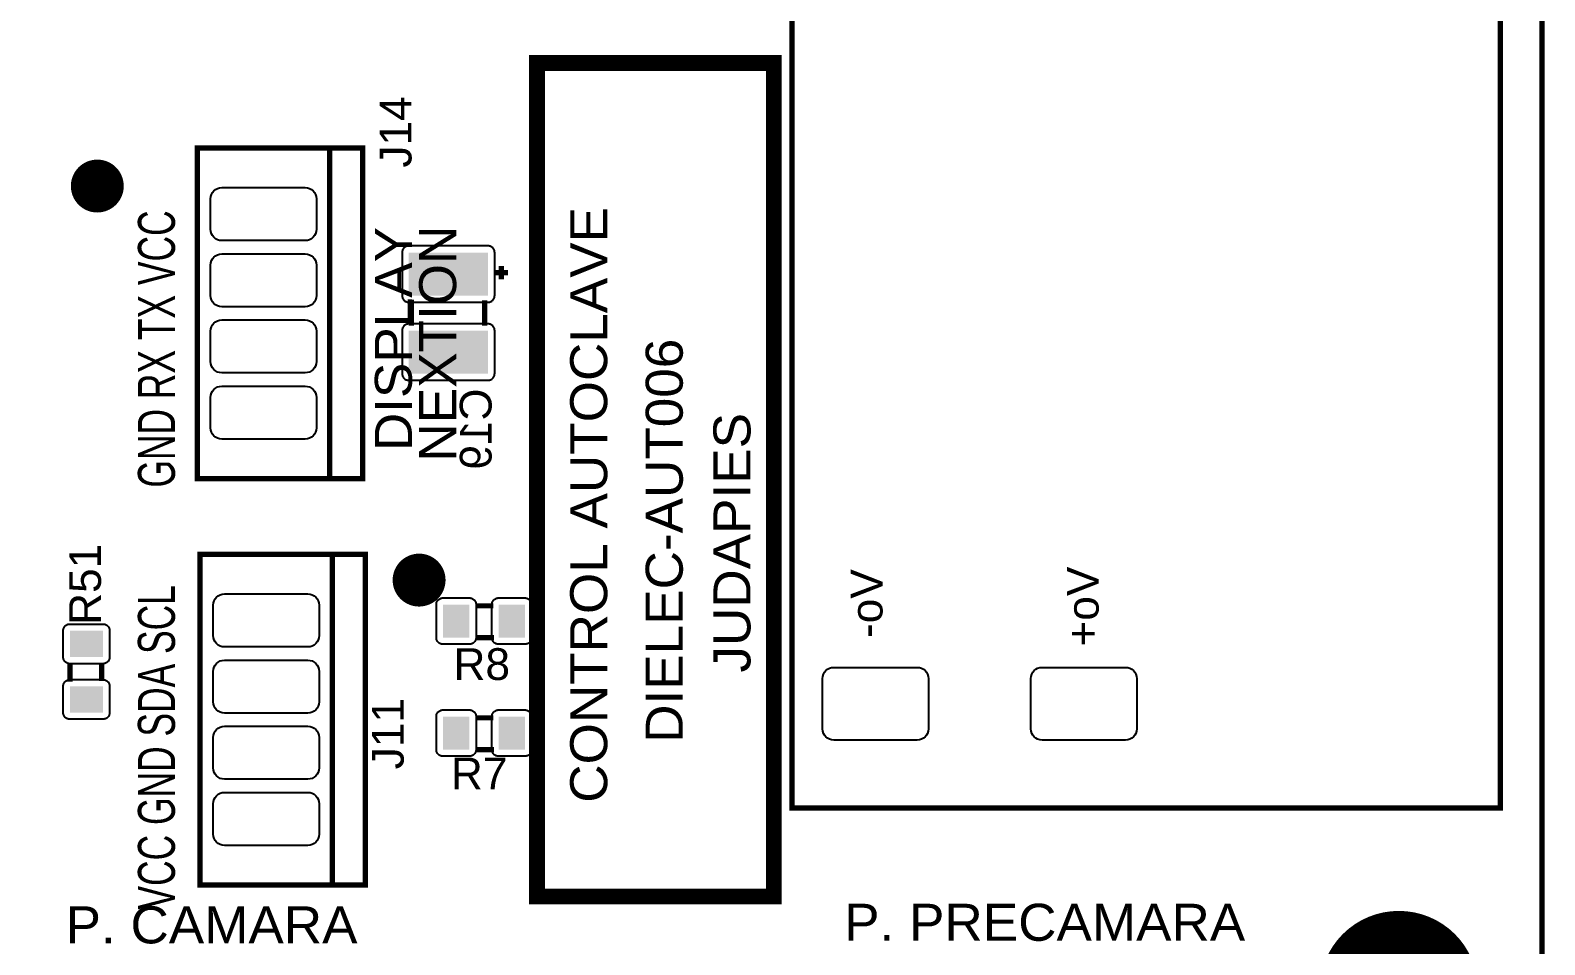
# Model space of a CAD drawing. Header units: inches. Extents: x -2.62 to 2.61, y -2.28 to 2.28.
# Drawn here: x 0.323 to 2.612, y -1.313 to 0.069 of the extents above; entities that cross this region are included whole.
import ezdxf

# ---------------------------------------------------------------- set-up
doc = ezdxf.new("R2010")
doc.units = ezdxf.units.IN
doc.layers.get('0').update_dxf_attribs({"linetype": 'CONTINUOUS'})

# ---------------------------------------------------------------- blocks, each defined once
blk = doc.blocks.new('RPAD')
blk.add_trace([(-0.5, -0.5), (-0.5, 0.5), (0.5, -0.5), (0.5, 0.5)])
blk = doc.blocks.new('EPAD')
at = {"const_width": 0.5}
blk.add_lwpolyline([(-0.25, 0, 1), (0.25, 0, 1)], format="xyb", close=True, dxfattribs=at)

msp = doc.modelspace()

# ---------------------------------------------------------------- linework, layer by layer
for points, const_width in [([(-2.612283, -2.271654), (2.608189, -2.271654), (2.608189, 2.271654), (-2.612283, 2.271654), (-2.612283, -2.271654)], 0.008), ([(-2.612283, -2.271654), (2.608189, -2.271654), (2.608189, 2.271654), (-2.612283, 2.271654), (-2.612283, -2.271654)], 0.008), ([(-2.612283, -2.271654), (2.608189, -2.271654), (2.608189, 2.271654), (-2.612283, 2.271654), (-2.612283, -2.271654)], 0.008), ([(1.474331, -1.106299), (2.545197, -1.106299), (2.545197, 0.956693), (1.474331, 0.956693), (1.474331, -1.106299)], 0.008), ([(1.474331, -1.106299), (2.545197, -1.106299), (2.545197, 0.956693), (1.474331, 0.956693), (1.474331, -1.106299)], 0.008), ([(1.474331, -1.106299), (2.545197, -1.106299), (2.545197, 0.956693), (1.474331, 0.956693), (1.474331, -1.106299)], 0.008), ([(1.088504, -1.240157), (1.446772, -1.240157), (1.446772, 0.019685), (1.088504, 0.019685), (1.088504, -1.240157)], 0.024), ([(1.088504, -1.240157), (1.446772, -1.240157), (1.446772, 0.019685), (1.088504, 0.019685), (1.088504, -1.240157)], 0.024), ([(1.088504, -1.240157), (1.446772, -1.240157), (1.446772, 0.019685), (1.088504, 0.019685), (1.088504, -1.240157)], 0.024), ([(0.575118, -0.608661), (0.825118, -0.608661), (0.825118, -0.108661), (0.575118, -0.108661), (0.575118, -0.608661)], 0.008), ([(0.575118, -0.608661), (0.825118, -0.608661), (0.825118, -0.108661), (0.575118, -0.108661), (0.575118, -0.608661)], 0.008), ([(0.575118, -0.608661), (0.825118, -0.608661), (0.825118, -0.108661), (0.575118, -0.108661), (0.575118, -0.608661)], 0.008), ([(0.775118, -0.108661), (0.775118, -0.608661)], 0.008), ([(0.775118, -0.108661), (0.775118, -0.608661)], 0.008), ([(0.775118, -0.108661), (0.775118, -0.608661)], 0.008), ([(1.024646, -0.297213), (1.044646, -0.297213)], 0.008), ([(1.024646, -0.297213), (1.044646, -0.297213)], 0.008), ([(1.024646, -0.297213), (1.044646, -0.297213)], 0.008), ([(1.034646, -0.307213), (1.034646, -0.287213)], 0.008), ([(1.034646, -0.307213), (1.034646, -0.287213)], 0.008), ([(1.034646, -0.307213), (1.034646, -0.287213)], 0.008), ([(0.898646, -0.377213), (0.898646, -0.338213)], 0.008), ([(0.898646, -0.377213), (0.898646, -0.338213)], 0.008), ([(0.898646, -0.377213), (0.898646, -0.338213)], 0.008), ([(1.009646, -0.377213), (1.009646, -0.339213)], 0.008), ([(1.009646, -0.377213), (1.009646, -0.339213)], 0.008), ([(1.009646, -0.377213), (1.009646, -0.339213)], 0.008), ([(0.579055, -1.222835), (0.829055, -1.222835), (0.829055, -0.722835), (0.579055, -0.722835), (0.579055, -1.222835)], 0.008), ([(0.579055, -1.222835), (0.829055, -1.222835), (0.829055, -0.722835), (0.579055, -0.722835), (0.579055, -1.222835)], 0.008), ([(0.579055, -1.222835), (0.829055, -1.222835), (0.829055, -0.722835), (0.579055, -0.722835), (0.579055, -1.222835)], 0.008), ([(0.779055, -0.722835), (0.779055, -1.222835)], 0.008), ([(0.779055, -0.722835), (0.779055, -1.222835)], 0.008), ([(0.779055, -0.722835), (0.779055, -1.222835)], 0.008), ([(0.995457, -0.800803), (1.022457, -0.800803)], 0.008), ([(0.995457, -0.800803), (1.022457, -0.800803)], 0.008), ([(0.995457, -0.800803), (1.022457, -0.800803)], 0.008), ([(0.995457, -0.848803), (1.023457, -0.848803)], 0.008), ([(0.995457, -0.848803), (1.023457, -0.848803)], 0.008), ([(0.995457, -0.848803), (1.023457, -0.848803)], 0.008), ([(0.382402, -0.887268), (0.382402, -0.915268)], 0.008), ([(0.382402, -0.887268), (0.382402, -0.915268)], 0.008), ([(0.382402, -0.887268), (0.382402, -0.915268)], 0.008), ([(0.430402, -0.887268), (0.430402, -0.914268)], 0.008), ([(0.430402, -0.887268), (0.430402, -0.914268)], 0.008), ([(0.430402, -0.887268), (0.430402, -0.914268)], 0.008), ([(0.995457, -0.970094), (1.022457, -0.970094)], 0.008), ([(0.995457, -0.970094), (1.022457, -0.970094)], 0.008), ([(0.995457, -0.970094), (1.022457, -0.970094)], 0.008), ([(0.995457, -1.018094), (1.023457, -1.018094)], 0.008), ([(0.995457, -1.018094), (1.023457, -1.018094)], 0.008), ([(0.995457, -1.018094), (1.023457, -1.018094)], 0.008)]:
    msp.add_lwpolyline(points, dxfattribs=dict(const_width=const_width))
for points in [[(0.755118, -0.185661), (0.755118, -0.231661), (0.75478, -0.235137), (0.753807, -0.238352), (0.752261, -0.241243), (0.750204, -0.243747), (0.747699, -0.245804), (0.744808, -0.24735), (0.741594, -0.248323), (0.738118, -0.248661), (0.612118, -0.248661), (0.608642, -0.248323), (0.605428, -0.24735), (0.602537, -0.245804), (0.600032, -0.243747), (0.597976, -0.241243), (0.59643, -0.238352), (0.595456, -0.235137), (0.595118, -0.231661), (0.595118, -0.185661), (0.595456, -0.182185), (0.59643, -0.178971), (0.597976, -0.17608), (0.600032, -0.173576), (0.602537, -0.171519), (0.605428, -0.169973), (0.608642, -0.169), (0.612118, -0.168661), (0.738118, -0.168661), (0.741594, -0.169), (0.744808, -0.169973), (0.747699, -0.171519), (0.750204, -0.173576), (0.752261, -0.17608), (0.753807, -0.178971), (0.75478, -0.182185), (0.755118, -0.185661)], [(0.755118, -0.285661), (0.755118, -0.331661), (0.75478, -0.335137), (0.753807, -0.338352), (0.752261, -0.341243), (0.750204, -0.343747), (0.747699, -0.345804), (0.744808, -0.34735), (0.741594, -0.348323), (0.738118, -0.348661), (0.612118, -0.348661), (0.608642, -0.348323), (0.605428, -0.34735), (0.602537, -0.345804), (0.600032, -0.343747), (0.597976, -0.341243), (0.59643, -0.338352), (0.595456, -0.335137), (0.595118, -0.331661), (0.595118, -0.285661), (0.595456, -0.282185), (0.59643, -0.278971), (0.597976, -0.27608), (0.600032, -0.273576), (0.602537, -0.271519), (0.605428, -0.269973), (0.608642, -0.269), (0.612118, -0.268661), (0.738118, -0.268661), (0.741594, -0.269), (0.744808, -0.269973), (0.747699, -0.271519), (0.750204, -0.273576), (0.752261, -0.27608), (0.753807, -0.278971), (0.75478, -0.282185), (0.755118, -0.285661)], [(1.024646, -0.331713), (1.024646, -0.266713), (1.024595, -0.265673), (1.024447, -0.264668), (1.024205, -0.263701), (1.023874, -0.262777), (1.023459, -0.261901), (1.022965, -0.261077), (1.022395, -0.260309), (1.021755, -0.259603), (1.021049, -0.258963), (1.020281, -0.258394), (1.019457, -0.257899), (1.018581, -0.257484), (1.017657, -0.257154), (1.01669, -0.256911), (1.015685, -0.256763), (1.014646, -0.256713), (0.894646, -0.256713), (0.893606, -0.256763), (0.892601, -0.256911), (0.891634, -0.257154), (0.89071, -0.257484), (0.889834, -0.257899), (0.88901, -0.258394), (0.888243, -0.258963), (0.887536, -0.259603), (0.886896, -0.260309), (0.886327, -0.261077), (0.885832, -0.261901), (0.885417, -0.262777), (0.885087, -0.263701), (0.884844, -0.264668), (0.884696, -0.265673), (0.884646, -0.266713), (0.884646, -0.331713), (0.884696, -0.332752), (0.884844, -0.333757), (0.885087, -0.334724), (0.885417, -0.335648), (0.885832, -0.336524), (0.886327, -0.337348), (0.886896, -0.338116), (0.887536, -0.338822), (0.888243, -0.339462), (0.88901, -0.340031), (0.889834, -0.340526), (0.89071, -0.340941), (0.891634, -0.341272), (0.892601, -0.341514), (0.893606, -0.341662), (0.894646, -0.341713), (1.014646, -0.341713), (1.015685, -0.341662), (1.01669, -0.341514), (1.017657, -0.341272), (1.018581, -0.340941), (1.019457, -0.340526), (1.020281, -0.340031), (1.021049, -0.339462), (1.021755, -0.338822), (1.022395, -0.338116), (1.022965, -0.337348), (1.023459, -0.336524), (1.023874, -0.335648), (1.024205, -0.334724), (1.024447, -0.333757), (1.024595, -0.332752), (1.024646, -0.331713)], [(0.755118, -0.385661), (0.755118, -0.431661), (0.75478, -0.435137), (0.753807, -0.438352), (0.752261, -0.441243), (0.750204, -0.443747), (0.747699, -0.445804), (0.744808, -0.44735), (0.741594, -0.448323), (0.738118, -0.448661), (0.612118, -0.448661), (0.608642, -0.448323), (0.605428, -0.44735), (0.602537, -0.445804), (0.600032, -0.443747), (0.597976, -0.441243), (0.59643, -0.438352), (0.595456, -0.435137), (0.595118, -0.431661), (0.595118, -0.385661), (0.595456, -0.382185), (0.59643, -0.378971), (0.597976, -0.37608), (0.600032, -0.373576), (0.602537, -0.371519), (0.605428, -0.369973), (0.608642, -0.369), (0.612118, -0.368661), (0.738118, -0.368661), (0.741594, -0.369), (0.744808, -0.369973), (0.747699, -0.371519), (0.750204, -0.373576), (0.752261, -0.37608), (0.753807, -0.378971), (0.75478, -0.382185), (0.755118, -0.385661)], [(1.024646, -0.449713), (1.024646, -0.384713), (1.024595, -0.383673), (1.024447, -0.382668), (1.024205, -0.381701), (1.023874, -0.380777), (1.023459, -0.379901), (1.022965, -0.379077), (1.022395, -0.378309), (1.021755, -0.377603), (1.021049, -0.376963), (1.020281, -0.376394), (1.019457, -0.375899), (1.018581, -0.375484), (1.017657, -0.375154), (1.01669, -0.374911), (1.015685, -0.374763), (1.014646, -0.374713), (0.894646, -0.374713), (0.893606, -0.374763), (0.892601, -0.374911), (0.891634, -0.375154), (0.89071, -0.375484), (0.889834, -0.375899), (0.88901, -0.376394), (0.888243, -0.376963), (0.887536, -0.377603), (0.886896, -0.378309), (0.886327, -0.379077), (0.885832, -0.379901), (0.885417, -0.380777), (0.885087, -0.381701), (0.884844, -0.382668), (0.884696, -0.383673), (0.884646, -0.384713), (0.884646, -0.449713), (0.884696, -0.450752), (0.884844, -0.451757), (0.885087, -0.452724), (0.885417, -0.453648), (0.885832, -0.454524), (0.886327, -0.455348), (0.886896, -0.456116), (0.887536, -0.456822), (0.888243, -0.457462), (0.88901, -0.458031), (0.889834, -0.458526), (0.89071, -0.458941), (0.891634, -0.459272), (0.892601, -0.459514), (0.893606, -0.459662), (0.894646, -0.459713), (1.014646, -0.459713), (1.015685, -0.459662), (1.01669, -0.459514), (1.017657, -0.459272), (1.018581, -0.458941), (1.019457, -0.458526), (1.020281, -0.458031), (1.021049, -0.457462), (1.021755, -0.456822), (1.022395, -0.456116), (1.022965, -0.455348), (1.023459, -0.454524), (1.023874, -0.453648), (1.024205, -0.452724), (1.024447, -0.451757), (1.024595, -0.450752), (1.024646, -0.449713)], [(0.755118, -0.485661), (0.755118, -0.531661), (0.75478, -0.535137), (0.753807, -0.538352), (0.752261, -0.541243), (0.750204, -0.543747), (0.747699, -0.545804), (0.744808, -0.54735), (0.741594, -0.548323), (0.738118, -0.548661), (0.612118, -0.548661), (0.608642, -0.548323), (0.605428, -0.54735), (0.602537, -0.545804), (0.600032, -0.543747), (0.597976, -0.541243), (0.59643, -0.538352), (0.595456, -0.535137), (0.595118, -0.531661), (0.595118, -0.485661), (0.595456, -0.482185), (0.59643, -0.478971), (0.597976, -0.47608), (0.600032, -0.473576), (0.602537, -0.471519), (0.605428, -0.469973), (0.608642, -0.469), (0.612118, -0.468661), (0.738118, -0.468661), (0.741594, -0.469), (0.744808, -0.469973), (0.747699, -0.471519), (0.750204, -0.473576), (0.752261, -0.47608), (0.753807, -0.478971), (0.75478, -0.482185), (0.755118, -0.485661)], [(0.759055, -0.799835), (0.759055, -0.845835), (0.758717, -0.849311), (0.757744, -0.852525), (0.756198, -0.855416), (0.754141, -0.85792), (0.751636, -0.859977), (0.748745, -0.861523), (0.745531, -0.862496), (0.742055, -0.862835), (0.616055, -0.862835), (0.612579, -0.862496), (0.609365, -0.861523), (0.606474, -0.859977), (0.603969, -0.85792), (0.601913, -0.855416), (0.600367, -0.852525), (0.599393, -0.849311), (0.599055, -0.845835), (0.599055, -0.799835), (0.599393, -0.796359), (0.600367, -0.793144), (0.601913, -0.790254), (0.603969, -0.787749), (0.606474, -0.785692), (0.609365, -0.784146), (0.612579, -0.783173), (0.616055, -0.782835), (0.742055, -0.782835), (0.745531, -0.783173), (0.748745, -0.784146), (0.751636, -0.785692), (0.754141, -0.787749), (0.756198, -0.790254), (0.757744, -0.793144), (0.758717, -0.796359), (0.759055, -0.799835)], [(0.946457, -0.788803), (0.986457, -0.788803), (0.987496, -0.788854), (0.988501, -0.789002), (0.989468, -0.789244), (0.990392, -0.789575), (0.991269, -0.789989), (0.992093, -0.790484), (0.99286, -0.791054), (0.993566, -0.791694), (0.994206, -0.7924), (0.994776, -0.793167), (0.99527, -0.793991), (0.995685, -0.794868), (0.996016, -0.795792), (0.996258, -0.796759), (0.996406, -0.797764), (0.996457, -0.798803), (0.996457, -0.848803), (0.996406, -0.849843), (0.996258, -0.850848), (0.996016, -0.851815), (0.995685, -0.852739), (0.99527, -0.853615), (0.994776, -0.854439), (0.994206, -0.855206), (0.993566, -0.855913), (0.99286, -0.856553), (0.992093, -0.857122), (0.991269, -0.857617), (0.990392, -0.858031), (0.989468, -0.858362), (0.988501, -0.858604), (0.987496, -0.858753), (0.986457, -0.858803), (0.946457, -0.858803), (0.945417, -0.858753), (0.944412, -0.858604), (0.943445, -0.858362), (0.942521, -0.858031), (0.941645, -0.857617), (0.940821, -0.857122), (0.940053, -0.856553), (0.939347, -0.855913), (0.938707, -0.855206), (0.938138, -0.854439), (0.937643, -0.853615), (0.937228, -0.852739), (0.936898, -0.851815), (0.936656, -0.850848), (0.936507, -0.849843), (0.936457, -0.848803), (0.936457, -0.798803), (0.936507, -0.797764), (0.936656, -0.796759), (0.936898, -0.795792), (0.937228, -0.794868), (0.937643, -0.793991), (0.938138, -0.793167), (0.938707, -0.7924), (0.939347, -0.791694), (0.940053, -0.791054), (0.940821, -0.790484), (0.941645, -0.789989), (0.942521, -0.789575), (0.943445, -0.789244), (0.944412, -0.789002), (0.945417, -0.788854), (0.946457, -0.788803)], [(1.030457, -0.788803), (1.070457, -0.788803), (1.071496, -0.788854), (1.072501, -0.789002), (1.073468, -0.789244), (1.074392, -0.789575), (1.075269, -0.789989), (1.076093, -0.790484), (1.07686, -0.791054), (1.077566, -0.791694), (1.078206, -0.7924), (1.078776, -0.793167), (1.07927, -0.793991), (1.079685, -0.794868), (1.080016, -0.795792), (1.080258, -0.796759), (1.080406, -0.797764), (1.080457, -0.798803), (1.080457, -0.848803), (1.080406, -0.849843), (1.080258, -0.850848), (1.080016, -0.851815), (1.079685, -0.852739), (1.07927, -0.853615), (1.078776, -0.854439), (1.078206, -0.855206), (1.077566, -0.855913), (1.07686, -0.856553), (1.076093, -0.857122), (1.075269, -0.857617), (1.074392, -0.858031), (1.073468, -0.858362), (1.072501, -0.858604), (1.071496, -0.858753), (1.070457, -0.858803), (1.030457, -0.858803), (1.029417, -0.858753), (1.028412, -0.858604), (1.027445, -0.858362), (1.026521, -0.858031), (1.025645, -0.857617), (1.024821, -0.857122), (1.024053, -0.856553), (1.023347, -0.855913), (1.022707, -0.855206), (1.022138, -0.854439), (1.021643, -0.853615), (1.021228, -0.852739), (1.020898, -0.851815), (1.020656, -0.850848), (1.020507, -0.849843), (1.020457, -0.848803), (1.020457, -0.798803), (1.020507, -0.797764), (1.020656, -0.796759), (1.020898, -0.795792), (1.021228, -0.794868), (1.021643, -0.793991), (1.022138, -0.793167), (1.022707, -0.7924), (1.023347, -0.791694), (1.024053, -0.791054), (1.024821, -0.790484), (1.025645, -0.789989), (1.026521, -0.789575), (1.027445, -0.789244), (1.028412, -0.789002), (1.029417, -0.788854), (1.030457, -0.788803)], [(0.442402, -0.838268), (0.442402, -0.878268), (0.442351, -0.879307), (0.442203, -0.880312), (0.441961, -0.881279), (0.44163, -0.882203), (0.441215, -0.88308), (0.44072, -0.883904), (0.440151, -0.884671), (0.439511, -0.885377), (0.438805, -0.886017), (0.438037, -0.886587), (0.437213, -0.887081), (0.436337, -0.887496), (0.435413, -0.887827), (0.434446, -0.888069), (0.433441, -0.888217), (0.432402, -0.888268), (0.382402, -0.888268), (0.381362, -0.888217), (0.380357, -0.888069), (0.37939, -0.887827), (0.378466, -0.887496), (0.37759, -0.887081), (0.376766, -0.886587), (0.375998, -0.886017), (0.375292, -0.885377), (0.374652, -0.884671), (0.374083, -0.883904), (0.373588, -0.88308), (0.373173, -0.882203), (0.372843, -0.881279), (0.3726, -0.880312), (0.372452, -0.879307), (0.372402, -0.878268), (0.372402, -0.838268), (0.372452, -0.837228), (0.3726, -0.836223), (0.372843, -0.835256), (0.373173, -0.834332), (0.373588, -0.833456), (0.374083, -0.832632), (0.374652, -0.831864), (0.375292, -0.831158), (0.375998, -0.830518), (0.376766, -0.829949), (0.37759, -0.829454), (0.378466, -0.829039), (0.37939, -0.828709), (0.380357, -0.828467), (0.381362, -0.828318), (0.382402, -0.828268), (0.432402, -0.828268), (0.433441, -0.828318), (0.434446, -0.828467), (0.435413, -0.828709), (0.436337, -0.829039), (0.437213, -0.829454), (0.438037, -0.829949), (0.438805, -0.830518), (0.439511, -0.831158), (0.440151, -0.831864), (0.44072, -0.832632), (0.441215, -0.833456), (0.44163, -0.834332), (0.441961, -0.835256), (0.442203, -0.836223), (0.442351, -0.837228), (0.442402, -0.838268)], [(0.759055, -0.899835), (0.759055, -0.945835), (0.758717, -0.949311), (0.757744, -0.952525), (0.756198, -0.955416), (0.754141, -0.95792), (0.751636, -0.959977), (0.748745, -0.961523), (0.745531, -0.962496), (0.742055, -0.962835), (0.616055, -0.962835), (0.612579, -0.962496), (0.609365, -0.961523), (0.606474, -0.959977), (0.603969, -0.95792), (0.601913, -0.955416), (0.600367, -0.952525), (0.599393, -0.949311), (0.599055, -0.945835), (0.599055, -0.899835), (0.599393, -0.896359), (0.600367, -0.893144), (0.601913, -0.890254), (0.603969, -0.887749), (0.606474, -0.885692), (0.609365, -0.884146), (0.612579, -0.883173), (0.616055, -0.882835), (0.742055, -0.882835), (0.745531, -0.883173), (0.748745, -0.884146), (0.751636, -0.885692), (0.754141, -0.887749), (0.756198, -0.890254), (0.757744, -0.893144), (0.758717, -0.896359), (0.759055, -0.899835)], [(0.442402, -0.922268), (0.442402, -0.962268), (0.442351, -0.963307), (0.442203, -0.964312), (0.441961, -0.965279), (0.44163, -0.966203), (0.441215, -0.96708), (0.44072, -0.967904), (0.440151, -0.968671), (0.439511, -0.969377), (0.438805, -0.970017), (0.438037, -0.970587), (0.437213, -0.971081), (0.436337, -0.971496), (0.435413, -0.971827), (0.434446, -0.972069), (0.433441, -0.972217), (0.432402, -0.972268), (0.382402, -0.972268), (0.381362, -0.972217), (0.380357, -0.972069), (0.37939, -0.971827), (0.378466, -0.971496), (0.37759, -0.971081), (0.376766, -0.970587), (0.375998, -0.970017), (0.375292, -0.969377), (0.374652, -0.968671), (0.374083, -0.967904), (0.373588, -0.96708), (0.373173, -0.966203), (0.372843, -0.965279), (0.3726, -0.964312), (0.372452, -0.963307), (0.372402, -0.962268), (0.372402, -0.922268), (0.372452, -0.921228), (0.3726, -0.920223), (0.372843, -0.919256), (0.373173, -0.918332), (0.373588, -0.917456), (0.374083, -0.916632), (0.374652, -0.915864), (0.375292, -0.915158), (0.375998, -0.914518), (0.376766, -0.913949), (0.37759, -0.913454), (0.378466, -0.913039), (0.37939, -0.912709), (0.380357, -0.912467), (0.381362, -0.912318), (0.382402, -0.912268), (0.432402, -0.912268), (0.433441, -0.912318), (0.434446, -0.912467), (0.435413, -0.912709), (0.436337, -0.913039), (0.437213, -0.913454), (0.438037, -0.913949), (0.438805, -0.914518), (0.439511, -0.915158), (0.440151, -0.915864), (0.44072, -0.916632), (0.441215, -0.917456), (0.44163, -0.918332), (0.441961, -0.919256), (0.442203, -0.920223), (0.442351, -0.921228), (0.442402, -0.922268)], [(1.520315, -0.986819), (1.520315, -0.910819), (1.520653, -0.907343), (1.521626, -0.904129), (1.523172, -0.901238), (1.525229, -0.898733), (1.527734, -0.896676), (1.530625, -0.89513), (1.533839, -0.894157), (1.537315, -0.893819), (1.663315, -0.893819), (1.666791, -0.894157), (1.670005, -0.89513), (1.672896, -0.896676), (1.675401, -0.898733), (1.677457, -0.901238), (1.679004, -0.904129), (1.679977, -0.907343), (1.680315, -0.910819), (1.680315, -0.986819), (1.679977, -0.990295), (1.679004, -0.993509), (1.677457, -0.9964), (1.675401, -0.998905), (1.672896, -1.000961), (1.670005, -1.002507), (1.666791, -1.003481), (1.663315, -1.003819), (1.537315, -1.003819), (1.533839, -1.003481), (1.530625, -1.002507), (1.527734, -1.000961), (1.525229, -0.998905), (1.523172, -0.9964), (1.521626, -0.993509), (1.520653, -0.990295), (1.520315, -0.986819)], [(1.835276, -0.986819), (1.835276, -0.910819), (1.835614, -0.907343), (1.836587, -0.904129), (1.838133, -0.901238), (1.84019, -0.898733), (1.842694, -0.896676), (1.845585, -0.89513), (1.8488, -0.894157), (1.852276, -0.893819), (1.978276, -0.893819), (1.981752, -0.894157), (1.984966, -0.89513), (1.987857, -0.896676), (1.990361, -0.898733), (1.992418, -0.901238), (1.993964, -0.904129), (1.994937, -0.907343), (1.995276, -0.910819), (1.995276, -0.986819), (1.994937, -0.990295), (1.993964, -0.993509), (1.992418, -0.9964), (1.990361, -0.998905), (1.987857, -1.000961), (1.984966, -1.002507), (1.981752, -1.003481), (1.978276, -1.003819), (1.852276, -1.003819), (1.8488, -1.003481), (1.845585, -1.002507), (1.842694, -1.000961), (1.84019, -0.998905), (1.838133, -0.9964), (1.836587, -0.993509), (1.835614, -0.990295), (1.835276, -0.986819)], [(0.946457, -0.958094), (0.986457, -0.958094), (0.987496, -0.958145), (0.988501, -0.958293), (0.989468, -0.958535), (0.990392, -0.958866), (0.991269, -0.959281), (0.992093, -0.959776), (0.99286, -0.960345), (0.993566, -0.960985), (0.994206, -0.961691), (0.994776, -0.962459), (0.99527, -0.963283), (0.995685, -0.964159), (0.996016, -0.965083), (0.996258, -0.96605), (0.996406, -0.967055), (0.996457, -0.968094), (0.996457, -1.018094), (0.996406, -1.019134), (0.996258, -1.020139), (0.996016, -1.021106), (0.995685, -1.02203), (0.99527, -1.022906), (0.994776, -1.02373), (0.994206, -1.024498), (0.993566, -1.025204), (0.99286, -1.025844), (0.992093, -1.026413), (0.991269, -1.026908), (0.990392, -1.027323), (0.989468, -1.027654), (0.988501, -1.027896), (0.987496, -1.028044), (0.986457, -1.028094), (0.946457, -1.028094), (0.945417, -1.028044), (0.944412, -1.027896), (0.943445, -1.027654), (0.942521, -1.027323), (0.941645, -1.026908), (0.940821, -1.026413), (0.940053, -1.025844), (0.939347, -1.025204), (0.938707, -1.024498), (0.938138, -1.02373), (0.937643, -1.022906), (0.937228, -1.02203), (0.936898, -1.021106), (0.936656, -1.020139), (0.936507, -1.019134), (0.936457, -1.018094), (0.936457, -0.968094), (0.936507, -0.967055), (0.936656, -0.96605), (0.936898, -0.965083), (0.937228, -0.964159), (0.937643, -0.963283), (0.938138, -0.962459), (0.938707, -0.961691), (0.939347, -0.960985), (0.940053, -0.960345), (0.940821, -0.959776), (0.941645, -0.959281), (0.942521, -0.958866), (0.943445, -0.958535), (0.944412, -0.958293), (0.945417, -0.958145), (0.946457, -0.958094)], [(1.030457, -0.958094), (1.070457, -0.958094), (1.071496, -0.958145), (1.072501, -0.958293), (1.073468, -0.958535), (1.074392, -0.958866), (1.075269, -0.959281), (1.076093, -0.959776), (1.07686, -0.960345), (1.077566, -0.960985), (1.078206, -0.961691), (1.078776, -0.962459), (1.07927, -0.963283), (1.079685, -0.964159), (1.080016, -0.965083), (1.080258, -0.96605), (1.080406, -0.967055), (1.080457, -0.968094), (1.080457, -1.018094), (1.080406, -1.019134), (1.080258, -1.020139), (1.080016, -1.021106), (1.079685, -1.02203), (1.07927, -1.022906), (1.078776, -1.02373), (1.078206, -1.024498), (1.077566, -1.025204), (1.07686, -1.025844), (1.076093, -1.026413), (1.075269, -1.026908), (1.074392, -1.027323), (1.073468, -1.027654), (1.072501, -1.027896), (1.071496, -1.028044), (1.070457, -1.028094), (1.030457, -1.028094), (1.029417, -1.028044), (1.028412, -1.027896), (1.027445, -1.027654), (1.026521, -1.027323), (1.025645, -1.026908), (1.024821, -1.026413), (1.024053, -1.025844), (1.023347, -1.025204), (1.022707, -1.024498), (1.022138, -1.02373), (1.021643, -1.022906), (1.021228, -1.02203), (1.020898, -1.021106), (1.020656, -1.020139), (1.020507, -1.019134), (1.020457, -1.018094), (1.020457, -0.968094), (1.020507, -0.967055), (1.020656, -0.96605), (1.020898, -0.965083), (1.021228, -0.964159), (1.021643, -0.963283), (1.022138, -0.962459), (1.022707, -0.961691), (1.023347, -0.960985), (1.024053, -0.960345), (1.024821, -0.959776), (1.025645, -0.959281), (1.026521, -0.958866), (1.027445, -0.958535), (1.028412, -0.958293), (1.029417, -0.958145), (1.030457, -0.958094)], [(0.759055, -0.999835), (0.759055, -1.045835), (0.758717, -1.049311), (0.757744, -1.052525), (0.756198, -1.055416), (0.754141, -1.05792), (0.751636, -1.059977), (0.748745, -1.061523), (0.745531, -1.062496), (0.742055, -1.062835), (0.616055, -1.062835), (0.612579, -1.062496), (0.609365, -1.061523), (0.606474, -1.059977), (0.603969, -1.05792), (0.601913, -1.055416), (0.600367, -1.052525), (0.599393, -1.049311), (0.599055, -1.045835), (0.599055, -0.999835), (0.599393, -0.996359), (0.600367, -0.993144), (0.601913, -0.990254), (0.603969, -0.987749), (0.606474, -0.985692), (0.609365, -0.984146), (0.612579, -0.983173), (0.616055, -0.982835), (0.742055, -0.982835), (0.745531, -0.983173), (0.748745, -0.984146), (0.751636, -0.985692), (0.754141, -0.987749), (0.756198, -0.990254), (0.757744, -0.993144), (0.758717, -0.996359), (0.759055, -0.999835)], [(0.759055, -1.099835), (0.759055, -1.145835), (0.758717, -1.149311), (0.757744, -1.152525), (0.756198, -1.155416), (0.754141, -1.15792), (0.751636, -1.159977), (0.748745, -1.161523), (0.745531, -1.162496), (0.742055, -1.162835), (0.616055, -1.162835), (0.612579, -1.162496), (0.609365, -1.161523), (0.606474, -1.159977), (0.603969, -1.15792), (0.601913, -1.155416), (0.600367, -1.152525), (0.599393, -1.149311), (0.599055, -1.145835), (0.599055, -1.099835), (0.599393, -1.096359), (0.600367, -1.093144), (0.601913, -1.090254), (0.603969, -1.087749), (0.606474, -1.085692), (0.609365, -1.084146), (0.612579, -1.083173), (0.616055, -1.082835), (0.742055, -1.082835), (0.745531, -1.083173), (0.748745, -1.084146), (0.751636, -1.085692), (0.754141, -1.087749), (0.756198, -1.090254), (0.757744, -1.093144), (0.758717, -1.096359), (0.759055, -1.099835)]]:
    msp.add_lwpolyline(points, close=True)

# ---------------------------------------------------------------- block references
for name, p, xscale, yscale in [('EPAD', (0.42385, -0.166237), 0.08, 0.08), ('EPAD', (0.910386, -0.761872), 0.08, 0.08), ('RPAD', (0.966457, -0.823803), 0.04, 0.05), ('RPAD', (1.050457, -0.823803), 0.04, 0.05), ('RPAD', (0.966457, -0.993095), 0.04, 0.05), ('RPAD', (1.050457, -0.993095), 0.04, 0.05), ('EPAD', (2.391654, -1.38189), 0.24, 0.24)]:
    msp.add_blockref(name, p, dxfattribs=dict(xscale=xscale, yscale=yscale))
for p, xscale, yscale, rotation in [((0.954646, -0.299213), 0.065, 0.12, -90), ((0.954646, -0.417213), 0.065, 0.12, -90), ((0.407402, -0.858268), 0.04, 0.05, 270), ((0.407402, -0.942268), 0.04, 0.05, 270)]:
    msp.add_blockref('RPAD', p, dxfattribs=dict(xscale=xscale, yscale=yscale, rotation=rotation))

# ---------------------------------------------------------------- texts
for s, height, width, p in [('J14', 0.048, 1.041667, (0.898866, -0.138386)), ('J14', 0.048, 1.041667, (0.898866, -0.138386)), ('J14', 0.048, 1.041667, (0.898866, -0.138386)), ('GND RX TX VCC', 0.056, 0.714286, (0.541268, -0.622047)), ('GND RX TX VCC', 0.056, 0.714286, (0.541268, -0.622047)), ('GND RX TX VCC', 0.056, 0.714286, (0.541268, -0.622047)), ('CONTROL AUTOCLAVE', 0.056, 1.071429, (1.194811, -1.098425)), ('CONTROL AUTOCLAVE', 0.056, 1.071429, (1.194811, -1.098425)), ('CONTROL AUTOCLAVE', 0.056, 1.071429, (1.194811, -1.098425)), ('DISPLAY', 0.056, 1.071429, (0.899535, -0.566929)), ('DISPLAY', 0.056, 1.071429, (0.899535, -0.566929)), ('DISPLAY', 0.056, 1.071429, (0.899535, -0.566929)), ('NEXTION', 0.056, 1.071429, (0.966465, -0.582677)), ('NEXTION', 0.056, 1.071429, (0.966465, -0.582677)), ('NEXTION', 0.056, 1.071429, (0.966465, -0.582677)), ('DIELEC-AUT006', 0.056, 1.071429, (1.308984, -1.007874)), ('DIELEC-AUT006', 0.056, 1.071429, (1.308984, -1.007874)), ('DIELEC-AUT006', 0.056, 1.071429, (1.308984, -1.007874)), ('JUDAPIES', 0.056, 1.071429, (1.411346, -0.901575)), ('JUDAPIES', 0.056, 1.071429, (1.411346, -0.901575)), ('JUDAPIES', 0.056, 1.071429, (1.411346, -0.901575)), ('R51', 0.048, 1.041667, (0.429346, -0.829598)), ('R51', 0.048, 1.041667, (0.429346, -0.829598)), ('R51', 0.048, 1.041667, (0.429346, -0.829598)), ('VCC GND SDA SCL', 0.056, 0.714286, (0.541268, -1.259843)), ('VCC GND SDA SCL', 0.056, 0.714286, (0.541268, -1.259843)), ('VCC GND SDA SCL', 0.056, 0.714286, (0.541268, -1.259843)), ('J11', 0.048, 1.041667, (0.887055, -1.047835)), ('J11', 0.048, 1.041667, (0.887055, -1.047835)), ('J11', 0.048, 1.041667, (0.887055, -1.047835))]:
    msp.add_text(s, height=height, rotation=90, dxfattribs=dict(width=width)).set_placement(p)
at = {"text_generation_flag": 2, "width": 1.041667}
for s, rotation, p in [('C19', 90, (1.019969, -0.472189)), ('C19', 90, (1.019969, -0.472189)), ('C19', 90, (1.019969, -0.472189)), ('Vo-', -270, (1.611016, -0.745378)), ('Vo-', -270, (1.611016, -0.745378)), ('Vo-', -270, (1.611016, -0.745378)), ('Vo+', -270, (1.937787, -0.741441)), ('Vo+', -270, (1.937787, -0.741441)), ('Vo+', -270, (1.937787, -0.741441))]:
    msp.add_text(s, height=0.048, rotation=rotation, dxfattribs=at).set_placement(p)
for s, height, width, p in [('R8', 0.048, 1.041667, (0.962394, -0.91285)), ('R8', 0.048, 1.041667, (0.962394, -0.91285)), ('R8', 0.048, 1.041667, (0.962394, -0.91285)), ('R7', 0.048, 1.041667, (0.958457, -1.078205)), ('R7', 0.048, 1.041667, (0.958457, -1.078205)), ('R7', 0.048, 1.041667, (0.958457, -1.078205)), ('P. CAMARA', 0.056, 1.071429, (0.375906, -1.311031)), ('P. CAMARA', 0.056, 1.071429, (0.375906, -1.311031)), ('P. CAMARA', 0.056, 1.071429, (0.375906, -1.311031)), ('P. PRECAMARA', 0.056, 1.071429, (1.553071, -1.307094)), ('P. PRECAMARA', 0.056, 1.071429, (1.553071, -1.307094)), ('P. PRECAMARA', 0.056, 1.071429, (1.553071, -1.307094))]:
    msp.add_text(s, height=height, dxfattribs=dict(width=width)).set_placement(p)

doc.saveas('drawing.dxf')
